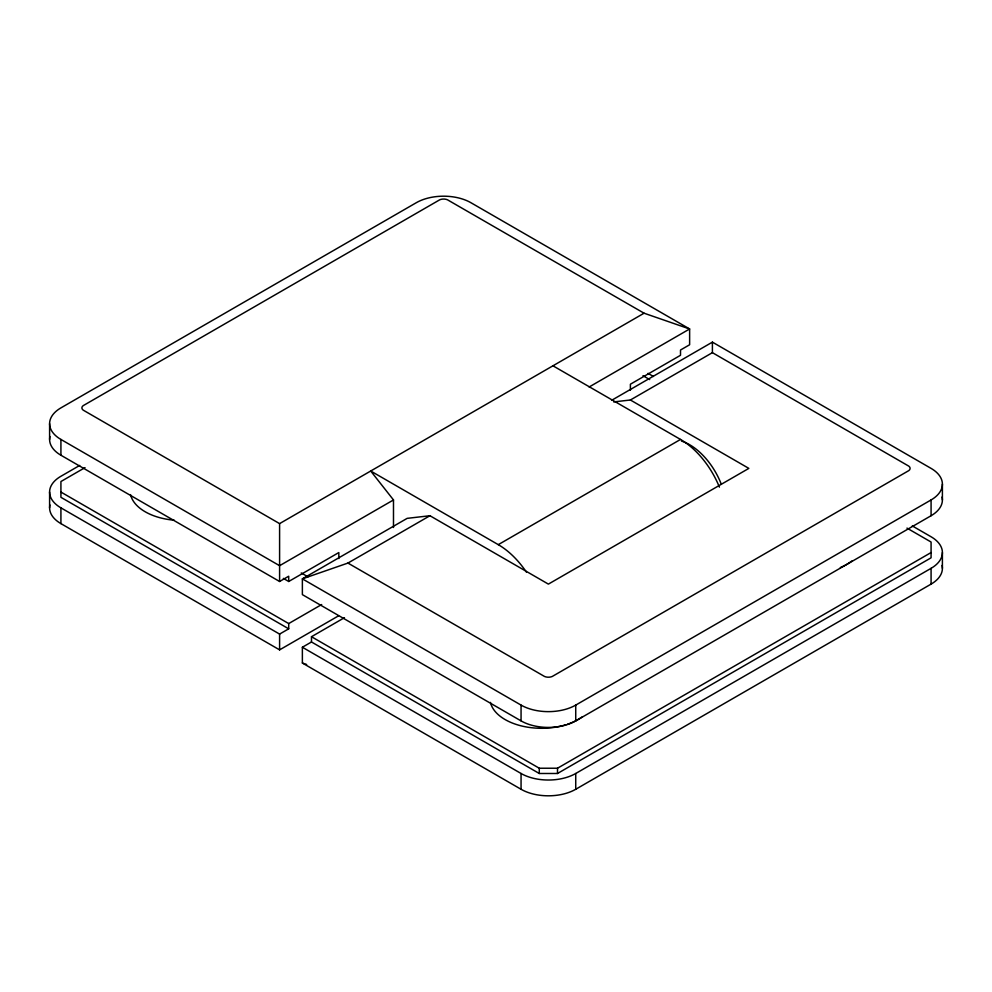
<?xml version="1.0" encoding="UTF-8"?>
<svg xmlns="http://www.w3.org/2000/svg" width="992" height="992" viewBox="0 0 992 992"><rect width="100%" height="100%" fill="white"/><g stroke="black" fill="none" stroke-linecap="round" stroke-linejoin="round"><path stroke-width="1.49" d="M79.695 465.434L60.921 476.272A38.663 22.32 0 0 0 60.921 507.842L60.921 523.615L279.595 649.872L338.557 615.834M85.027 467.616L60.921 481.529L60.921 497.314L288.709 628.829L288.709 623.571L60.921 492.057M644.068 313.199L447.491 199.801A6.374 3.683 0 0 0 439.729 199.801L83.204 405.641A6.374 3.683 0 0 0 83.204 410.13L279.595 523.615L644.068 313.199L689.626 328.972L689.626 344.757L680.512 350.015L680.512 355.285L630.391 384.214L630.391 390.228M526.442 572.173A64.43 37.2 60 0 0 498.282 544.658L370.71 471.014L393.489 499.943L279.595 565.7L60.921 439.444A38.663 22.32 0 0 1 60.921 407.886L416.268 202.728A38.663 22.32 0 0 1 470.94 202.728L689.626 328.972L589.124 387.004M49.935 436.542A38.663 22.32 0 0 0 60.921 455.229L279.595 581.486L288.709 576.228L288.709 581.486L283.352 578.386M288.709 581.486L338.83 552.556L338.83 558.558M611.593 400.334L712.405 342.128L931.079 468.385A38.663 22.32 0 0 1 931.079 499.943L931.079 515.728L575.732 720.886A38.663 22.32 0 0 1 521.06 720.886L302.374 594.63L302.374 578.857L407.166 518.357L429.945 515.728L548.39 584.114L748.848 468.385L630.391 399.999L613.688 401.921M931.079 499.943L575.732 705.101A38.663 22.32 0 0 1 521.06 705.101L302.374 578.857L347.932 563.072L429.945 515.728M630.391 399.999L712.405 352.656L908.796 466.141A6.374 3.683 0 0 1 908.796 470.617L552.271 676.457A6.374 3.683 0 0 1 544.509 676.457L347.932 563.072M288.709 623.571L321.681 604.537M60.921 507.842L279.595 634.086L288.709 628.829M906.961 528.104L931.079 542.029L931.079 557.814L557.504 773.487L539.276 773.487L311.488 641.985L311.488 636.715L344.46 617.681M942.065 565.415A38.663 22.32 0 0 1 931.079 584.114L575.732 789.272A38.663 22.32 0 0 1 521.06 789.272L302.374 663.028L302.374 647.243L311.488 641.985M498.282 544.658L680.512 439.444A64.43 37.2 60 0 1 719.411 487.146M311.488 636.715L539.276 768.23L557.504 768.23L931.079 552.556M302.374 647.243L521.06 773.487A38.663 22.32 0 0 0 575.732 773.487L931.079 568.329A38.663 22.32 0 0 0 931.079 536.771L912.293 525.921M302.374 663.028L306.652 664.504M648.036 373.352L653.393 376.452M642.99 375.708L649.686 379.576M552.953 365.8L680.512 439.444M301.258 572.942L307.966 576.823M942.4 484.158L942.4 499.943M942.4 552.556L942.4 568.329M931.079 568.329L931.079 584.114M712.405 342.128L712.405 352.656M575.732 705.101L575.732 720.886M575.732 773.487L575.732 789.272M557.504 768.23L557.504 773.487M539.276 768.23L539.276 773.487M521.06 705.101L521.06 720.886M521.06 773.487L521.06 789.272M393.489 499.943L393.489 527.496M279.595 523.615L279.595 581.486M279.595 634.086L279.595 649.872M60.921 439.444L60.921 455.229M49.6 423.671L49.6 439.444M49.6 492.057L49.6 507.842M942.065 497.029A38.663 22.32 0 0 1 931.079 515.728M851.818 561.013A51.547 29.76 0 0 1 840.36 567.536M581.858 717.092A51.547 29.76 0 0 1 567.325 724.296M566.035 724.718A51.547 29.76 0 0 1 490.457 702.41M60.921 523.615A38.663 22.32 0 0 1 49.935 504.928M174.17 520.18A51.547 29.76 0 0 1 130.547 494.624M681.504 441.08A51.547 29.76 60 0 1 721.184 483.972"/></g></svg>
